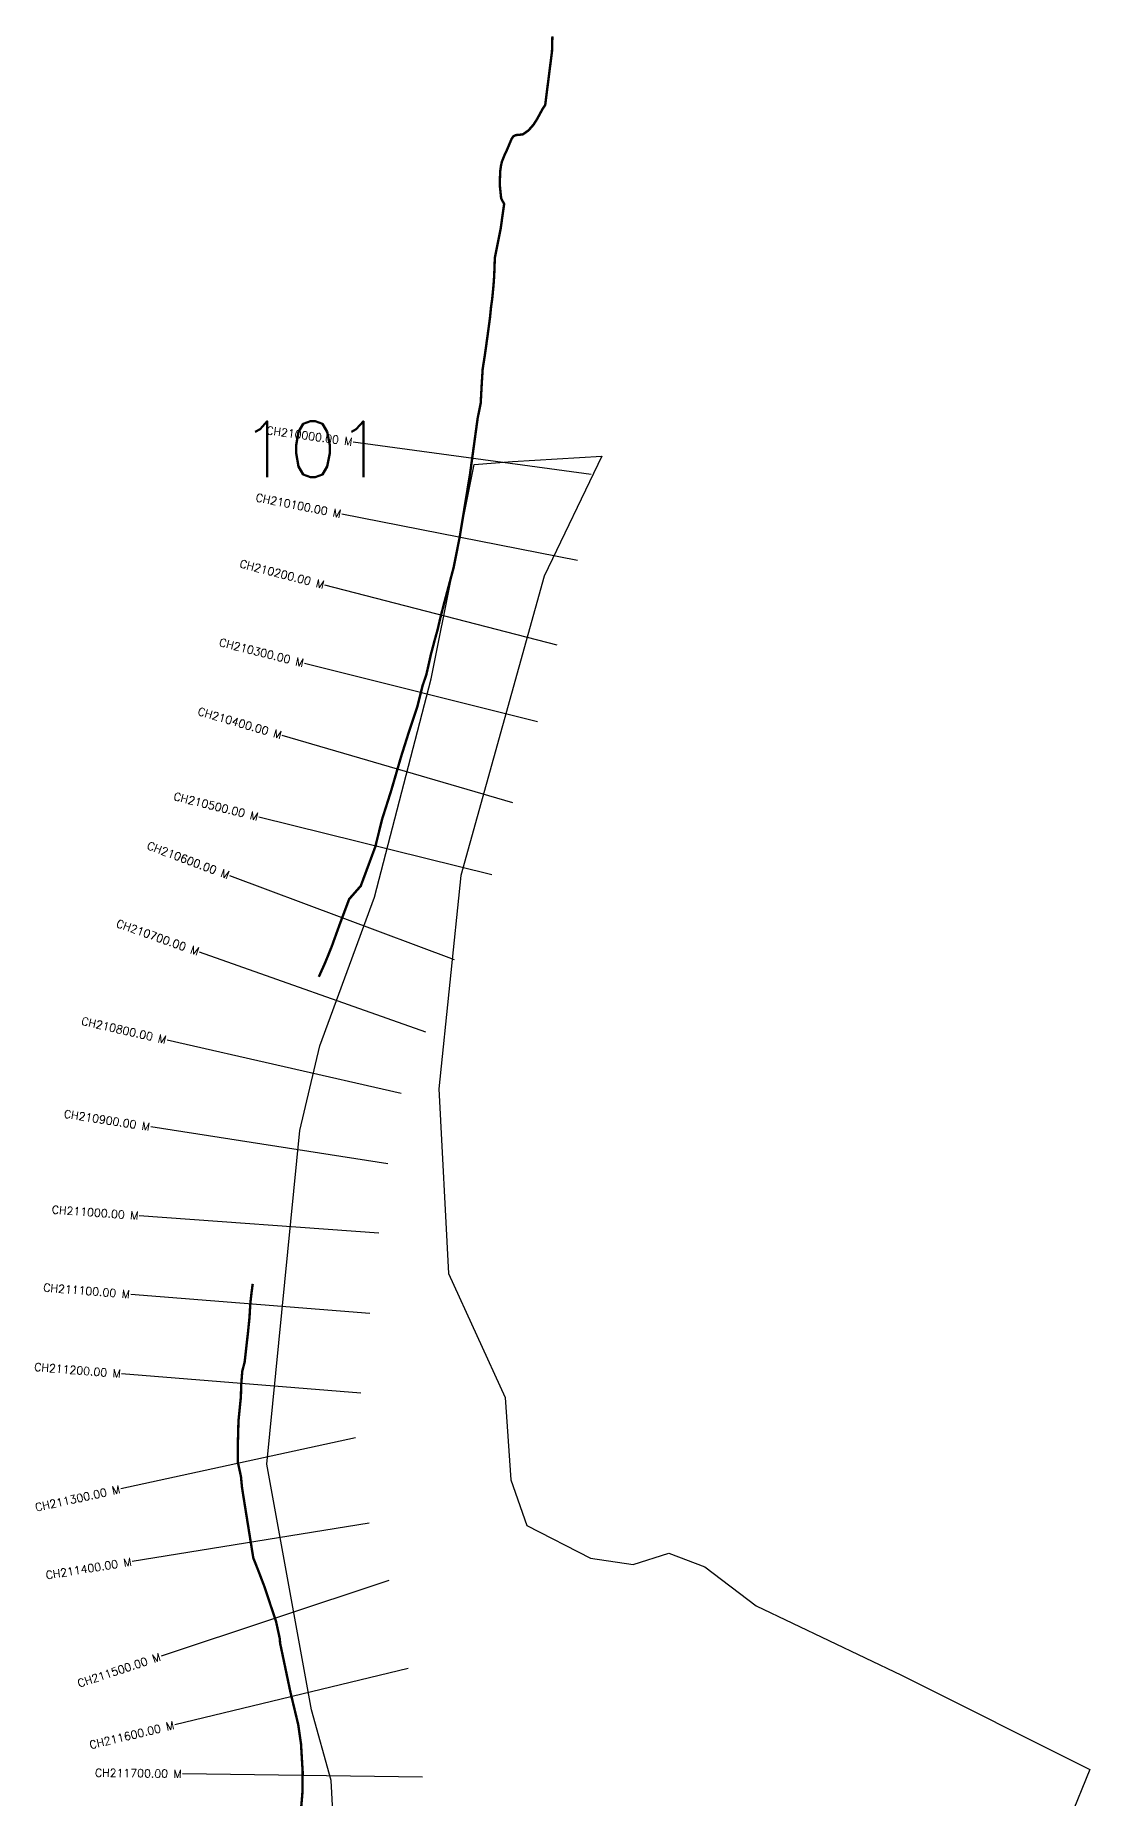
# Model space of a CAD drawing. Header units: metres. Extents: x 274418 to 277157, y 2070366 to 2075321.
# Drawn here: x 274418 to 275735, y 2073118 to 2075321 of the extents above; entities that cross this region are included whole.
import ezdxf
from ezdxf.enums import TextEntityAlignment as Align

# ---------------------------------------------------------------- set-up
doc = ezdxf.new("R2010")
doc.units = ezdxf.units.M
doc.header["$MEASUREMENT"] = 0
for name, color, linetype in [('CS', 134, 'Continuous'), ('CSMark', 6, 'Continuous'), ('NATURALLY PROTECTED', 3, 'Continuous'), ('village', 3, 'Continuous')]:
    doc.layers.add(name, color=color, linetype=linetype)
doc.styles.get("Standard").update_dxf_attribs({"font": 'simplex.shx'})

msp = doc.modelspace()

# ---------------------------------------------------------------- linework, layer by layer
at = {"layer": 'CS'}
for p, q in [((275112.3, 2074772.5), (274815, 2074813.2)), ((275095.1, 2074665.1), (274800.8, 2074723.1)), ((275070, 2074559.4), (274779.5, 2074634.4)), ((275045.1, 2074463.6), (274754.1, 2074536.7)), ((275014.3, 2074362.6), (274726.3, 2074446.6)), ((274988.4, 2074272.4), (274697.2, 2074344.6)), ((274941.7, 2074166.3), (274660.7, 2074271.4)), ((274905.7, 2074076), (274622.9, 2074175.9)), ((274874.9, 2073999.4), (274582.4, 2074066)), ((274858.5, 2073911.6), (274562, 2073957.5)), ((274847, 2073824.8), (274547.7, 2073846.5)), ((274836, 2073724.3), (274537, 2073748.4)), ((274824.7, 2073625.1), (274525.7, 2073649.1)), ((274817.7, 2073569.3), (274524.6, 2073505.4)), ((274835.1, 2073462.6), (274539, 2073414.7)), ((274859.6, 2073390.9), (274574.9, 2073296.4)), ((274883.7, 2073281), (274592.1, 2073210.7)), ((274901.8, 2073145.1), (274601.8, 2073149.3))]:
    msp.add_line(p, q, dxfattribs=at)
at = {"layer": 'NATURALLY PROTECTED', "const_width": 3, "flags": 128}
for points in [[(275063.9, 2075319.9), (275063.4, 2075301.2), (275054.9, 2075234.3), (275051.5, 2075229.1), (275048.4, 2075223.4), (275044.6, 2075216.4), (275040.4, 2075209.8), (275033.8, 2075202.3), (275026.7, 2075197.5), (275018.4, 2075196.7), (275015.1, 2075195.1), (275012.9, 2075191.9), (275011, 2075187.4), (275007.4, 2075178.8), (275004.2, 2075171.9), (275000.9, 2075163.8), (274999.7, 2075158.6), (274998.7, 2075151.4), (274998.4, 2075143.4), (274998.2, 2075134), (274999.9, 2075117.5), (275003.6, 2075110.7), (274999.2, 2075079.3), (274996.1, 2075063.8), (274992, 2075043.4), (274991.2, 2075021.1), (274990.3, 2075008.6), (274988.7, 2074992.1), (274987.3, 2074982.4), (274985.9, 2074968.3), (274983.1, 2074947.6), (274979.8, 2074923.7), (274976.8, 2074904.5), (274975.7, 2074886.9), (274974.3, 2074861.6), (274970.5, 2074842.9), (274961, 2074773.3), (274948.2, 2074695.2), (274940.5, 2074656.4), (274929.1, 2074613.7), (274923.8, 2074593.2), (274920.5, 2074578.9), (274916.9, 2074566), (274912.1, 2074547.9), (274908.9, 2074533.5), (274906.4, 2074522.6), (274901.8, 2074509.1), (274895.3, 2074483.2), (274884.1, 2074449.4), (274875, 2074420.6), (274862.6, 2074378.1), (274851.2, 2074342.2), (274842.6, 2074307.5), (274824.5, 2074258.7), (274810, 2074242.2), (274798.1, 2074210.5), (274788.1, 2074182.7), (274779.8, 2074162.3), (274773.5, 2074148.3), (274772.1, 2074145.1)], [(274689.5, 2073761.5), (274688.2, 2073752.1), (274686.8, 2073740), (274685.9, 2073728.1), (274685.5, 2073719.8), (274683.6, 2073701.2), (274682.2, 2073688.8), (274679.4, 2073663.9), (274676.4, 2073652.2), (274675.1, 2073635.5), (274674.7, 2073620.3), (274671.7, 2073590.5), (274670.8, 2073558), (274670.8, 2073539.2), (274674.8, 2073520.7), (274676, 2073507.9), (274677.5, 2073498.1), (274677.5, 2073498.1), (274690.2, 2073419), (274696.4, 2073403.4), (274704.2, 2073383), (274711.7, 2073360.3), (274718.6, 2073339.8), (274723.3, 2073318.2), (274723.7, 2073312.6), (274736.5, 2073251.8), (274746.3, 2073211), (274749.8, 2073186.9), (274751.9, 2073151.7), (274751.5, 2073124.5), (274748.3, 2073087.7)]]:
    msp.add_lwpolyline(points, dxfattribs=at)
at = {"layer": 'village', "color": 6}
msp.add_polyline3d([(274796.7, 2072970.7, 0), (274787.7, 2073141, 0), (274763.1, 2073229.3, 0), (274707.2, 2073536.1, 0), (274748.4, 2073953.3, 0), (274773.3, 2074058.7, 0), (274841.6, 2074244.8, 0), (274912.6, 2074517.5, 0), (274966, 2074785.3, 0), (275014.2, 2074788.7, 0), (275125.8, 2074795.4, 0), (275053.7, 2074645.5, 0), (274949.4, 2074271.8, 0), (274921.9, 2074005.1, 0), (274934, 2073774.4, 0), (275004.9, 2073619.5, 0), (275011.8, 2073516.5, 0), (275032.1, 2073459.5, 0), (275111.4, 2073418.6, 0), (275164.7, 2073411.1, 0), (275209.3, 2073424.9, 0), (275254.3, 2073408, 0), (275318.6, 2073359.2, 0), (275500.2, 2073272.6, 0), (275735.3, 2073154.6, 0), (275710.1, 2073092.2, 0)], dxfattribs=at)

# ---------------------------------------------------------------- texts
at = {"insert": (274674.7, 2074839.2), "char_height": 70, "attachment_point": 1}
msp.add_mtext_dynamic_manual_height_columns('101', width=95.172, gutter_width=1, heights=[0], dxfattribs=at)
at = {"layer": 'CSMark'}
for s, rotation, p in [('CH210000.00 M', 352.1939, (274814.1, 2074813.4)), ('CH210100.00 M', 348.8424, (274799.8, 2074723.3)), ('CH210200.00 M', 345.5382, (274778.6, 2074634.6)), ('CH210300.00 M', 345.9029, (274753.1, 2074537)), ('CH210400.00 M', 343.7342, (274725.4, 2074446.9)), ('CH210500.00 M', 346.0584, (274696.3, 2074344.9)), ('CH210600.00 M', 339.4847, (274659.8, 2074271.7)), ('CH210700.00 M', 340.5413, (274621.9, 2074176.3)), ('CH210800.00 M', 347.1781, (274581.4, 2074066.2)), ('CH210900.00 M', 351.1979, (274561, 2073957.6)), ('CH211000.00 M', 355.8651, (274546.7, 2073846.6)), ('CH211100.00 M', 355.3944, (274536, 2073748.4)), ('CH211200.00 M', 355.4077, (274524.7, 2073649.2)), ('CH211300.00 M', 12.3068, (274523.7, 2073505.1)), ('CH211400.00 M', 9.1754, (274538, 2073414.6)), ('CH211500.00 M', 18.3724, (274574, 2073296)), ('CH211600.00 M', 13.5464, (274591.1, 2073210.5)), ('CH211700.00 M', 359.1836, (274600.8, 2073149.3))]:
    msp.add_text(s, height=10, rotation=rotation, dxfattribs=at).set_placement(p, align=Align.MIDDLE_RIGHT)

doc.saveas('drawing.dxf')
